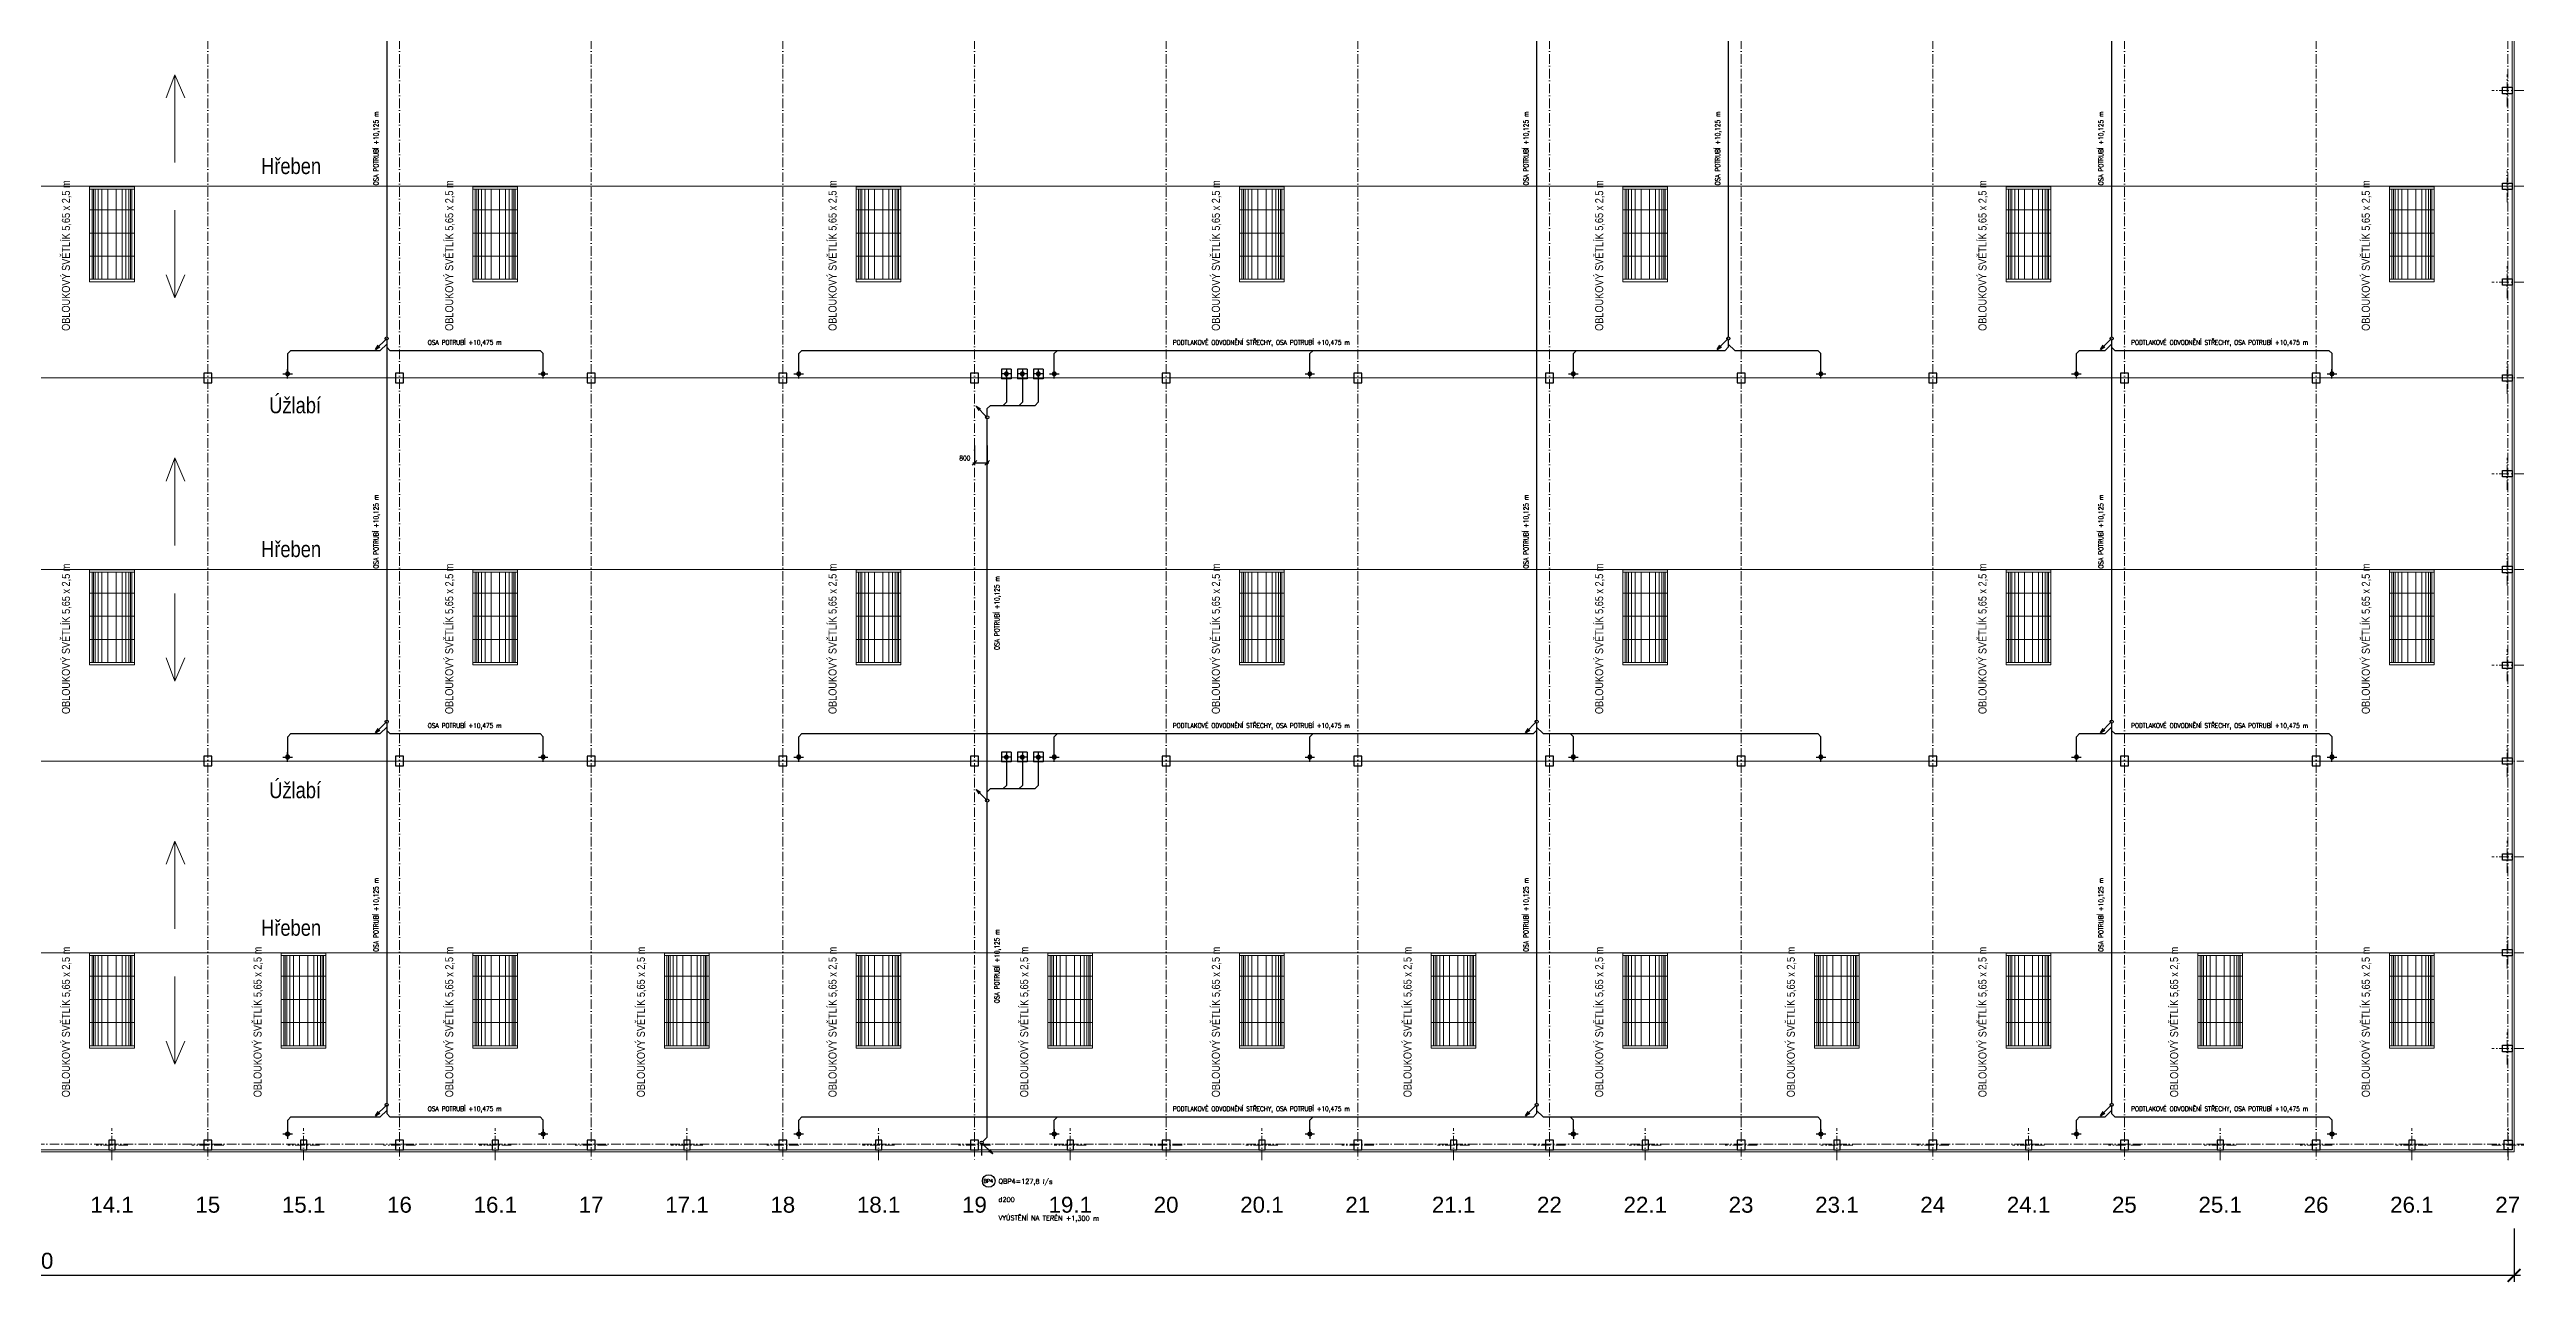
# Model space of a CAD drawing. Header units: millimetres. Extents: x 325046 to 1268204, y 1875583 to 2761998.
# Drawn here: x 864169 to 1019254, y 1875583 to 1952805 of the extents above; entities that cross this region are included whole.
import ezdxf
from ezdxf.enums import TextEntityAlignment as Align

# ---------------------------------------------------------------- set-up
doc = ezdxf.new("R2010")
doc.units = ezdxf.units.MM
doc.header["$LTSCALE"] = 100
doc.header["$PDMODE"] = 65
for name, pattern in [('ACAD_ISO10W100', [18.5, 12, -3, 0.5, -3]), ('CONTINOUS', [0]), ('SO02_F11anp01$0${ Leader Line}', [0]), ('ČÁRKOVANÁ', [19.05, 12.7, -6.35])]:
    doc.linetypes.add(name, pattern=pattern)
for name, color, linetype, lineweight in [('A_KCE.tence', 7, 'Continuous', 13), ('Objekty - osy', 5, 'ACAD_ISO10W100', 20), ('OBVODOVÝ PLÁŠŤ', 2, 'Continuous', 9), ('TENKÉ', 9, 'Continuous', 9)]:
    doc.layers.add(name, color=color, linetype=linetype, lineweight=lineweight)
for name, color, linetype, lineweight, true_color in [('Korabek-bezp_vtoky_text', 7, 'CONTINOUS', 0, 0x6b50af), ('Korabek-bezp_vtoky_trasy', 7, 'CONTINOUS', 30, 0x9d626f), ('Korabek-text', 7, 'Continuous', 0, 0x7a7a7a), ('Korabek-trasy', 7, 'Continuous', 30, 0x7478c3), ('Korabek-vpuste', 7, 'Continuous', 30, 0x6f7ceb)]:
    doc.layers.add(name, color=color, linetype=linetype, lineweight=lineweight, true_color=true_color)
for name, color, linetype in [('Kóty osové', 5, 'Continuous'), ('POPIS', 7, 'Continuous'), ('ŽB- SLOUPY', 3, 'Continuous')]:
    doc.layers.add(name, color=color, linetype=linetype)
doc.layers.add('Popis OS', color=7, linetype='Continuous', true_color=0xbd0a5d)
doc.styles.add('ARIAL NARROW', font='ARIALN.TTF')
doc.styles.add('ARIL-TENKÝ', font='arial.ttf')
doc.styles.add('ROMANS', font='romans.shx', dxfattribs={"width": 0.8})
doc.dimstyles.new('400', dxfattribs={"dimscale": 400, "dimtxt": 2.5, "dimasz": 2, "dimexe": 1, "dimexo": 12, "dimgap": 1, "dimtad": 1, "dimdec": 0, "dimzin": 0, "dimdsep": 46, "dimtxsty": 'ARIL-TENKÝ', "dimblk": 'ARCHTICK', "dimcen": 4, "dimdle": 1, "dimclrd": 256, "dimclre": 256, "dimclrt": 7, "dimadec": 0, "dimazin": 0, "dimtfac": 1, "dimtdec": 0, "dimtix": 1, "dimtofl": 0, "dimtmove": 0, "dimatfit": 0, "dimldrblk": 'OBLIQUE', "dimfxl": 1, "dimtolj": 1, "dimtzin": 0, "dimlwd": -1, "dimlwe": -1, "dimarcsym": 0})
doc.dimstyles.new('EXT_15', dxfattribs={"dimscale": 100, "dimtxt": 3, "dimasz": 3, "dimexe": 1, "dimexo": 3, "dimgap": 1.5, "dimtad": 1, "dimdec": 0, "dimzin": 0, "dimdsep": 46, "dimtxsty": 'ROMANS', "dimblk": 'OBLIQUE', "dimcen": 3, "dimdle": 1, "dimclrd": 256, "dimclre": 256, "dimclrt": 256, "dimadec": 0, "dimazin": 0, "dimtfac": 0.5, "dimtdec": 0, "dimtix": 1, "dimtmove": 2, "dimatfit": 3, "dimldrblk": 'OBLIQUE', "dimfxl": 1, "dimtvp": 93.75, "dimtolj": 1, "dimtzin": 0, "dimarcsym": 0})

# ---------------------------------------------------------------- blocks, each defined once
blk = doc.blocks.new('vpust_tučně')
at = {"layer": 'Korabek-vpuste'}
for p, q in [((52.9, 90.92), (53.4, 90.92)), ((53.15, 90.67), (53.15, 91.17))]:
    blk.add_line(p, q, dxfattribs=at)
for radius in [0.1, 0.075, 0.05]:
    blk.add_circle((53.15, 90.92), radius, dxfattribs=at)
blk = doc.blocks.new('vtok')
at = {"layer": 'Korabek-bezp_vtoky_trasy', "linetype": 'ByBlock'}
for p, q in [((300, 300), (-300, 300)), ((-300, 300), (-300, -300)), ((300, 0), (-300, 0)), ((0, 300), (0, -300)), ((300, 300), (300, -300)), ((300, -300), (-300, -300))]:
    blk.add_line(p, q, dxfattribs=at)
for radius in [120, 90, 60]:
    blk.add_circle((0, 0), radius, dxfattribs=at)
blk = doc.blocks.new('_Oblique')
at = {"color": 0, "lineweight": -2}
blk.add_line((-0.5, -0.5), (0.5, 0.5), dxfattribs=at)
blk = doc.blocks.new('*D102')
at = {"layer": 'Defpoints', "color": 0, "transparency": 16777216}
for p in [(920222, 2831854), (921022, 2831854), (921022, 2830459)]:
    blk.add_point(p, dxfattribs=at)
at = {"layer": 'Korabek-bezp_vtoky_text', "lineweight": -2, "transparency": 16777216}
for p, q in [((920122, 2830459), (921122, 2830459)), ((920222, 2831554), (920222, 2830359)), ((921022, 2831554), (921022, 2830359))]:
    blk.add_line(p, q, dxfattribs=at)
at = {"layer": 'Korabek-bezp_vtoky_text', "lineweight": -2, "transparency": 16777216, "xscale": 300, "yscale": 300, "zscale": 300, "rotation": 180}
blk.add_blockref('_Oblique', (920222, 2830459), dxfattribs=at)
at = {"layer": 'Korabek-bezp_vtoky_text', "lineweight": -2, "transparency": 16777216, "xscale": 300, "yscale": 300, "zscale": 300}
blk.add_blockref('_Oblique', (921022, 2830459), dxfattribs=at)
at = {"layer": 'Korabek-bezp_vtoky_text', "transparency": 16777216, "insert": (919622, 2830759), "char_height": 300, "attachment_point": 5, "style": 'ROMANS'}
blk.add_mtext('\\A1;800', dxfattribs=at)
blk = doc.blocks.new('A$C731641DB')
at = {"layer": 'TENKÉ'}
for p, q in [((0, 5800), (2800, 5800)), ((0, 4500), (2800, 4500)), ((0, 3050), (2800, 3050)), ((0, 1600), (2800, 1600)), ((0, 150), (2800, 150))]:
    blk.add_line(p, q, dxfattribs=at)
at = {"layer": 'TENKÉ', "color": 8}
for p, q in [((243, 150), (243, 5800)), ((353, 150), (353, 5800)), ((532, 150), (532, 5800)), ((767, 150), (767, 5800)), ((1143, 150), (1143, 5800)), ((1657, 150), (1657, 5800)), ((2033, 150), (2033, 5800)), ((2268, 150), (2268, 5800)), ((2447, 150), (2447, 5800)), ((2557, 150), (2557, 5800))]:
    blk.add_line(p, q, dxfattribs=at)
at = {"layer": 'TENKÉ'}
blk.add_lwpolyline([(0, 0), (2800, 0), (2800, 5950), (0, 5950)], close=True, dxfattribs=at)
at = {"layer": 'TENKÉ', "linetype": 'ČÁRKOVANÁ', "ltscale": 20}
blk.add_lwpolyline([(150, 150), (2650, 150), (2650, 5800), (150, 5800)], close=True, dxfattribs=at)
blk = doc.blocks.new('_ARCHTICK')
at = {"color": 0, "linetype": 'ByBlock', "const_width": 0.15}
blk.add_lwpolyline([(-0.5, -0.5), (0.5, 0.5)], dxfattribs=at)
blk = doc.blocks.new('*D1572')
at = {"layer": 'Defpoints', "color": 0, "transparency": 16777216}
for p in [(705684, 1883768), (1018474, 1883768), (705684, 1876025)]:
    blk.add_point(p, dxfattribs=at)
at = {"layer": 'Kóty osové', "transparency": 16777216}
for p, q in [((705684, 1878968), (705684, 1875625)), ((1018474, 1878968), (1018474, 1875625)), ((1018874, 1876025), (705284, 1876025))]:
    blk.add_line(p, q, dxfattribs=at)
at = {"layer": 'Kóty osové', "transparency": 16777216, "xscale": 800, "yscale": 800, "zscale": 800, "rotation": 180}
blk.add_blockref('_ARCHTICK', (705684, 1876025), dxfattribs=at)
at = {"layer": 'Kóty osové', "transparency": 16777216, "xscale": 800, "yscale": 800, "zscale": 800}
blk.add_blockref('_ARCHTICK', (1018474, 1876025), dxfattribs=at)
at = {"layer": 'Kóty osové', "color": 7, "transparency": 16777216, "insert": (862079, 1876936), "char_height": 1000, "attachment_point": 5, "style": 'ARIL-TENKÝ'}
blk.add_mtext('\\A1;312790', dxfattribs=at)
blk = doc.blocks.new('A$C73023567')
at = {"layer": 'Korabek-bezp_vtoky_text', "lineweight": 30}
blk.add_circle((217170.8, 2546.4), 392.2, dxfattribs=at)
at = {"layer": 'Korabek-bezp_vtoky_trasy'}
for p, q in [((218275, 53095.6), (218275, 51325.9)), ((219275, 53095.6), (219275, 51325.9)), ((220275, 53095.6), (220275, 51325.9)), ((218074.7, 51125.6), (218275, 51325.9)), ((219074.7, 51125.6), (219275, 51325.9)), ((220074.7, 51125.6), (220275, 51325.9)), ((217075, 50375.6), (216377.7, 51072.9)), ((216377.7, 51072.9), (216548.4, 50798.3)), ((216377.7, 51072.9), (216652.3, 50902.2)), ((217074.8, 26476), (217075, 50276)), ((217275.3, 51125.6), (217075, 50925.2)), ((217075, 50476), (217075, 50925.2)), ((217275.3, 51125.6), (220074.7, 51125.6)), ((218275, 29095.6), (218275, 27325.9)), ((219275, 29095.6), (219275, 27325.9)), ((220275, 29095.6), (220275, 27325.9)), ((217075, 26375.6), (216377.7, 27072.9)), ((216377.7, 27072.9), (216548.4, 26798.3)), ((216377.7, 27072.9), (216652.3, 26902.2)), ((217275.3, 27125.6), (217075, 26925.2)), ((217275.3, 27125.6), (220074.7, 27125.6)), ((218074.7, 27125.6), (218275, 27325.9)), ((219074.7, 27125.6), (219275, 27325.9)), ((220074.7, 27125.6), (220275, 27325.9)), ((217075, 5295.8), (217074.8, 26276)), ((216724.8, 4945.6), (217422.1, 4248.2)), ((216724.8, 4945.6), (216724.8, 4145.6)), ((216795.6, 5016.4), (217075, 5295.8)), ((217422.1, 4248.2), (217147.5, 4418.9)), ((217422.1, 4248.2), (217251.4, 4522.8))]:
    blk.add_line(p, q, dxfattribs=at)
for centre in [(217074.8, 50376), (217074.8, 26376), (216725, 4945.6)]:
    blk.add_circle(centre, 100, dxfattribs=at)
at = {"layer": 'Korabek-trasy'}
for p, q in [((251475, 124395.6), (251475, 31415.6)), ((179475, 79215.6), (179475, 55415.6)), ((263475, 79215.6), (263475, 55415.6)), ((287475, 79215.6), (287475, 55415.6)), ((173475.3, 54565.6), (173275, 54365.2)), ((173275, 53095.6), (173275, 54365.2)), ((173475.3, 54565.6), (179074.3, 54565.6)), ((179475, 55315.6), (178777.7, 54618.2)), ((178777.7, 54618.2), (178948.4, 54892.8)), ((178777.7, 54618.2), (179052.3, 54788.9)), ((179475, 54966.2), (179074.3, 54565.6)), ((179475, 55215.6), (179475, 31415.6)), ((179475, 54765.9), (179675.3, 54565.6)), ((179675.3, 54565.6), (189074.7, 54565.6)), ((189074.7, 54565.6), (189275, 54365.2)), ((189275, 53095.6), (189275, 54365.2)), ((205475.3, 54565.6), (205275, 54365.2)), ((205275, 53095.6), (205275, 54365.2)), ((205475.3, 54565.6), (263274.7, 54565.6)), ((221475.3, 54565.6), (221275, 54365.2)), ((221275, 53095.6), (221275, 54365.2)), ((237475.3, 54565.6), (237275, 54365.2)), ((237275, 53095.6), (237275, 54365.2)), ((253975.3, 54565.6), (253775, 54365.2)), ((253775, 53095.6), (253775, 54365.2)), ((263475, 55315.6), (262777.7, 54618.2)), ((262777.7, 54618.2), (262948.4, 54892.8)), ((262777.7, 54618.2), (263052.3, 54788.9)), ((263475, 54765.9), (263274.7, 54565.6)), ((263475, 55215.6), (263475, 54765.9)), ((263475, 54966.2), (263875.7, 54565.6)), ((263875.7, 54565.6), (269074.7, 54565.6)), ((269074.7, 54565.6), (269275, 54365.2)), ((269275, 53095.6), (269275, 54365.2)), ((285475.3, 54565.6), (285275, 54365.2)), ((285275, 53095.6), (285275, 54365.2)), ((285475.3, 54565.6), (287074.3, 54565.6)), ((287475, 55315.6), (286777.7, 54618.2)), ((286777.7, 54618.2), (286948.4, 54892.8)), ((286777.7, 54618.2), (287052.3, 54788.9)), ((287475, 54966.2), (287074.3, 54565.6)), ((287475, 55215.6), (287475, 31415.6)), ((287475, 54765.9), (287675.3, 54565.6)), ((287675.3, 54565.6), (301074.7, 54565.6)), ((301074.7, 54565.6), (301275, 54365.2)), ((301275, 53095.6), (301275, 54365.2)), ((179475, 31315.6), (178777.7, 30618.2)), ((179475, 31215.6), (179475, 7415.6)), ((251475, 31315.6), (250777.7, 30618.2)), ((251475, 31215.6), (251475, 7415.6)), ((287475, 31315.6), (286777.7, 30618.2)), ((287475, 31215.6), (287475, 7415.6)), ((173475.3, 30565.6), (173275, 30365.2)), ((173275, 29095.6), (173275, 30365.2)), ((173475.3, 30565.6), (179074.3, 30565.6)), ((178777.7, 30618.2), (178948.4, 30892.8)), ((178777.7, 30618.2), (179052.3, 30788.9)), ((179475, 30966.2), (179074.3, 30565.6)), ((179475, 30765.9), (179675.3, 30565.6)), ((179675.3, 30565.6), (189074.7, 30565.6)), ((189074.7, 30565.6), (189275, 30365.2)), ((189275, 29095.6), (189275, 30365.2)), ((205475.3, 30565.6), (205275, 30365.2)), ((205275, 29095.6), (205275, 30365.2)), ((205475.3, 30565.6), (251274.7, 30565.6)), ((221475.3, 30565.6), (221275, 30365.2)), ((221275, 29095.6), (221275, 30365.2)), ((237475.3, 30565.6), (237275, 30365.2)), ((237275, 29095.6), (237275, 30365.2)), ((250777.7, 30618.2), (250948.4, 30892.8)), ((250777.7, 30618.2), (251052.3, 30788.9)), ((251475, 30765.9), (251274.7, 30565.6)), ((251475, 30966.2), (251875.7, 30565.6)), ((251875.7, 30565.6), (269074.7, 30565.6)), ((253574.7, 30565.6), (253775, 30365.2)), ((253775, 29095.6), (253775, 30365.2)), ((269074.7, 30565.6), (269275, 30365.2)), ((269275, 29095.6), (269275, 30365.2)), ((285475.3, 30565.6), (285275, 30365.2)), ((285275, 29095.6), (285275, 30365.2)), ((285475.3, 30565.6), (287074.3, 30565.6)), ((286777.7, 30618.2), (286948.4, 30892.8)), ((286777.7, 30618.2), (287052.3, 30788.9)), ((287475, 30966.2), (287074.3, 30565.6)), ((287475, 30765.9), (287675.3, 30565.6)), ((287675.3, 30565.6), (301074.7, 30565.6)), ((301074.7, 30565.6), (301275, 30365.2)), ((301275, 29095.6), (301275, 30365.2)), ((173475.3, 6565.6), (173275, 6365.2)), ((173275, 5495.6), (173275, 6365.2)), ((173475.3, 6565.6), (179074.3, 6565.6)), ((179475, 7315.6), (178777.7, 6618.2)), ((178777.7, 6618.2), (178948.4, 6892.8)), ((178777.7, 6618.2), (179052.3, 6788.9)), ((179475, 6966.2), (179074.3, 6565.6)), ((179475, 7215.6), (179475, 6765.9)), ((179475, 6765.9), (179675.3, 6565.6)), ((179675.3, 6565.6), (189074.7, 6565.6)), ((189074.7, 6565.6), (189275, 6365.2)), ((189275, 5495.6), (189275, 6365.2)), ((205475.3, 6565.6), (205275, 6365.2)), ((205275, 5495.6), (205275, 6365.2)), ((205475.3, 6565.6), (251274.7, 6565.6)), ((221475.3, 6565.6), (221275, 6365.2)), ((221275, 5495.6), (221275, 6365.2)), ((237475.3, 6565.6), (237275, 6365.2)), ((237275, 5495.6), (237275, 6365.2)), ((251475, 7315.6), (250777.7, 6618.2)), ((250777.7, 6618.2), (250948.4, 6892.8)), ((250777.7, 6618.2), (251052.3, 6788.9)), ((251475, 6765.9), (251274.7, 6565.6)), ((251475, 7215.6), (251475, 6765.9)), ((251475, 6966.2), (251875.7, 6565.6)), ((251875.7, 6565.6), (269074.7, 6565.6)), ((253574.7, 6565.6), (253775, 6365.2)), ((253775, 5495.6), (253775, 6365.2)), ((269074.7, 6565.6), (269275, 6365.2)), ((269275, 5495.6), (269275, 6365.2)), ((285475.3, 6565.6), (285275, 6365.2)), ((285275, 5495.6), (285275, 6365.2)), ((285475.3, 6565.6), (287074.3, 6565.6)), ((287475, 7315.6), (286777.7, 6618.2)), ((286777.7, 6618.2), (286948.4, 6892.8)), ((286777.7, 6618.2), (287052.3, 6788.9)), ((287475, 6966.2), (287074.3, 6565.6)), ((287475, 7215.6), (287475, 6765.9)), ((287475, 6765.9), (287675.3, 6565.6)), ((287675.3, 6565.6), (301074.7, 6565.6)), ((301074.7, 6565.6), (301275, 6365.2)), ((301275, 5495.6), (301275, 6365.2))]:
    blk.add_line(p, q, dxfattribs=at)
for centre in [(179475, 55315.6), (263475, 55315.6), (287475, 55315.6), (179475, 31315.6), (251475, 31315.6), (287475, 31315.6), (179475, 7315.6), (251475, 7315.6), (287475, 7315.6)]:
    blk.add_circle(centre, 100, dxfattribs=at)
at = {"layer": 'Korabek-bezp_vtoky_trasy', "xscale": -1, "rotation": 270.0000000086995}
for p in [(218275, 53095.6), (219275, 53095.6), (220275, 53095.6), (218275, 29095.5), (219275, 29095.5), (220275, 29095.5)]:
    blk.add_blockref('vtok', p, dxfattribs=at)
at = {"layer": 'Korabek-vpuste', "yscale": 1200, "zscale": 1200}
for p, xscale, rotation in [((64169.4, -10679.3), -1200, 270.0000000072112), ((80169.4, -10679.3), -1200, 270.0000000072112), ((96169.4, -10679.3), -1200, 270.0000000072112), ((112169.4, -10679.3), -1200, 270.0000000072112), ((128169.4, -10679.3), -1200, 270.0000000072112), ((144669.4, -10679.3), -1200, 270.0000000072112), ((160169.4, -10679.3), -1200, 270.0000000072112), ((176169.4, -10679.3), -1200, 270.0000000072112), ((192169.4, -10679.3), -1200, 270.0000000072112), ((64169.4, -34679.3), -1200, 270.0000000072112), ((80169.4, -34679.3), -1200, 270.0000000072112), ((96169.4, -34679.3), -1200, 270.0000000072112), ((112169.4, -34679.3), -1200, 270.0000000072112), ((128169.4, -34679.3), -1200, 270.0000000072112), ((144669.4, -34679.3), -1200, 270.0000000072112), ((160169.4, -34679.3), -1200, 270.0000000072112), ((176169.4, -34679.3), -1200, 270.0000000072112), ((192169.4, -34679.3), -1200, 270.0000000072112), ((64169.4, 69270.4), 1200, 269.9999999927888), ((80169.4, 69270.4), 1200, 269.9999999927888), ((96169.4, 69270.4), 1200, 269.9999999927888), ((112169.4, 69270.4), 1200, 269.9999999927888), ((128169.4, 69270.4), 1200, 269.9999999927888), ((144669.4, 69270.4), 1200, 269.9999999927888), ((160169.4, 69270.4), 1200, 269.9999999927888), ((176169.4, 69270.4), 1200, 269.9999999927888), ((192169.4, 69270.4), 1200, 269.9999999927888)]:
    blk.add_blockref('vpust_tučně', p, dxfattribs=dict(at, xscale=xscale, rotation=rotation))
at = {"layer": 'Korabek-bezp_vtoky_text', "style": 'ROMANS'}
for s, height, p in [('BP4', 225, (216853.7, 2547.3)), ('QBP4=127,8 l/s', 300, (217781.9, 2533.7)), ('VYÚSTĚNÍ NA TERÉN +1,300 m', 300, (217781.9, 241.2)), ('d200', 300, (217781.9, 1387.4))]:
    blk.add_text(s, height=height, rotation=359.652596, dxfattribs=at).set_placement(p, align=Align.MIDDLE_LEFT)
at = {"layer": 'Korabek-bezp_vtoky_text', "char_height": 300, "width": 28411.347, "attachment_point": 7, "rotation": 90, "style": 'ROMANS'}
for insert in [(217925.9, 35803.1), (217925.9, 13680.3)]:
    blk.add_mtext('OSA POTRUBÍ +10,125 m', dxfattribs=dict(at, insert=insert))
at = {"layer": 'Korabek-text', "char_height": 300, "width": 28411.347, "attachment_point": 7, "style": 'ROMANS'}
for s, insert, rotation in [('OSA POTRUBÍ +10,125 m', (179048.2, 64901.8), 90), ('OSA POTRUBÍ +10,125 m', (251048.2, 64901.8), 90), ('OSA POTRUBÍ +10,125 m', (263048.2, 64901.8), 90), ('OSA POTRUBÍ +10,125 m', (287048.2, 64901.8), 90), ('OSA POTRUBÍ +10,475 m', (182047.3, 54827), 0), ('PODTLAKOVÉ ODVODNĚNÍ STŘECHY, OSA POTRUBÍ +10,475 m', (228695.9, 54827), 0), ('PODTLAKOVÉ ODVODNĚNÍ STŘECHY, OSA POTRUBÍ +10,475 m', (288695.9, 54827), 0), ('OSA POTRUBÍ +10,125 m', (179048.2, 40901.8), 90), ('OSA POTRUBÍ +10,125 m', (251048.2, 40901.8), 90), ('OSA POTRUBÍ +10,125 m', (287048.2, 40901.8), 90), ('OSA POTRUBÍ +10,475 m', (182047.3, 30827), 0), ('PODTLAKOVÉ ODVODNĚNÍ STŘECHY, OSA POTRUBÍ +10,475 m', (228695.9, 30827), 0), ('PODTLAKOVÉ ODVODNĚNÍ STŘECHY, OSA POTRUBÍ +10,475 m', (288695.9, 30827), 0), ('OSA POTRUBÍ +10,125 m', (179048.2, 16901.8), 90), ('OSA POTRUBÍ +10,125 m', (251048.2, 16901.8), 90), ('OSA POTRUBÍ +10,125 m', (287048.2, 16901.8), 90), ('OSA POTRUBÍ +10,475 m', (182047.3, 6827), 0), ('PODTLAKOVÉ ODVODNĚNÍ STŘECHY, OSA POTRUBÍ +10,475 m', (228695.9, 6827), 0), ('PODTLAKOVÉ ODVODNĚNÍ STŘECHY, OSA POTRUBÍ +10,475 m', (288695.9, 6827), 0)]:
    blk.add_mtext(s, dxfattribs=dict(at, insert=insert, rotation=rotation))
at = {"layer": 'Korabek-bezp_vtoky_text'}
dim = blk.add_linear_dim(base=(217075, 47519.9), p1=(216275, 48914.8), p2=(217075, 48914.8), dimstyle='EXT_15', dxfattribs=at)
dim.commit()
dim.dimension.update_dxf_attribs({"geometry": '*D102', "text_midpoint": (215675, 47819.9), "dimtype": 128, "insert": (-703947, -2782938.8)})

msp = doc.modelspace()

# ---------------------------------------------------------------- linework, layer by layer
at = {"layer": 'A_KCE.tence'}
for p, q in [((705803.7, 1944237.8), (1018328.7, 1944237.8)), ((705803.7, 1920237.8), (1018328.7, 1920237.8)), ((705803.7, 1896237.8), (1018328.7, 1896237.8))]:
    msp.add_line(p, q, dxfattribs=at)
at = {"layer": 'Objekty - osy', "ltscale": 0.5}
for points in [[(874078.7, 2005237.8), (874078.7, 1883237.8)], [(886078.7, 2005237.8), (886078.7, 1883237.8)], [(898078.7, 2005237.8), (898078.7, 1883237.8)], [(910078.7, 2005237.8), (910078.7, 1883237.8)], [(922078.7, 2005237.8), (922078.7, 1883237.8)], [(934078.7, 2005237.8), (934078.7, 1883237.8)], [(946078.7, 2005237.8), (946078.7, 1883237.8)], [(958078.7, 2005237.8), (958078.7, 1883237.8)], [(970078.7, 2005237.8), (970078.7, 1883237.8)], [(982078.7, 2005237.8), (982078.7, 1883237.8)], [(994078.7, 2005237.8), (994078.7, 1883237.8)], [(1006078.7, 2005237.8), (1006078.7, 1883237.8)], [(1018078.7, 2005237.8), (1018078.7, 1883237.8)], [(1018053.7, 1949237.8), (1018053.7, 1951237.8)], [(1019078.7, 1950237.8), (1017078.7, 1950237.8)], [(1018053.7, 1943237.8), (1018053.7, 1945237.8)], [(1019078.7, 1944237.8), (1017078.7, 1944237.8)], [(1018053.7, 1937237.8), (1018053.7, 1939237.8)], [(1019078.7, 1938237.8), (1017078.7, 1938237.8)], [(1018053.7, 1931237.8), (1018053.7, 1933237.8)], [(705078.7, 1932237.8), (1019078.7, 1932237.8)], [(1019078.7, 1926237.8), (1017078.7, 1926237.8)], [(1018053.7, 1925237.8), (1018053.7, 1927237.8)], [(1019078.7, 1920237.8), (1017078.7, 1920237.8)], [(1018053.7, 1919237.8), (1018053.7, 1921237.8)], [(1019078.7, 1914237.8), (1017078.7, 1914237.8)], [(1018053.7, 1913237.8), (1018053.7, 1915237.8)], [(1018053.7, 1907237.8), (1018053.7, 1909237.8)], [(705078.7, 1908237.8), (1019078.7, 1908237.8)], [(1018053.7, 1901237.8), (1018053.7, 1903237.8)], [(1019078.7, 1902237.8), (1017078.7, 1902237.8)], [(1018053.7, 1895237.8), (1018053.7, 1897237.8)], [(1019078.7, 1896237.8), (1017078.7, 1896237.8)], [(1018053.7, 1889237.8), (1018053.7, 1891237.8)], [(1019078.7, 1890237.8), (1017078.7, 1890237.8)], [(868078.7, 1883237.8), (868078.7, 1885237.8)], [(880078.7, 1883237.8), (880078.7, 1885237.8)], [(892078.7, 1883237.8), (892078.7, 1885237.8)], [(904078.7, 1883237.8), (904078.7, 1885237.8)], [(916078.7, 1883237.8), (916078.7, 1885237.8)], [(928078.7, 1883237.8), (928078.7, 1885237.8)], [(940078.7, 1883237.8), (940078.7, 1885237.8)], [(952078.7, 1883237.8), (952078.7, 1885237.8)], [(964078.7, 1883237.8), (964078.7, 1885237.8)], [(976078.7, 1883237.8), (976078.7, 1885237.8)], [(988078.7, 1883237.8), (988078.7, 1885237.8)], [(1000078.7, 1883237.8), (1000078.7, 1885237.8)], [(1012078.7, 1883237.8), (1012078.7, 1885237.8)], [(1018103.7, 1883237.8), (1018103.7, 1885237.8)], [(705078.7, 1884237.8), (1019078.7, 1884237.8)], [(869078.7, 1884187.8), (867078.7, 1884187.8)], [(875078.7, 1884187.8), (873078.7, 1884187.8)], [(881078.7, 1884187.8), (879078.7, 1884187.8)], [(887078.7, 1884187.8), (885078.7, 1884187.8)], [(893078.7, 1884187.8), (891078.7, 1884187.8)], [(899078.7, 1884187.8), (897078.7, 1884187.8)], [(905078.7, 1884187.8), (903078.7, 1884187.8)], [(911078.7, 1884187.8), (909078.7, 1884187.8)], [(917078.7, 1884187.8), (915078.7, 1884187.8)], [(923078.7, 1884187.8), (921078.7, 1884187.8)], [(929078.7, 1884187.8), (927078.7, 1884187.8)], [(935078.7, 1884187.8), (933078.7, 1884187.8)], [(941078.7, 1884187.8), (939078.7, 1884187.8)], [(947078.7, 1884187.8), (945078.7, 1884187.8)], [(953078.7, 1884187.8), (951078.7, 1884187.8)], [(959078.7, 1884187.8), (957078.7, 1884187.8)], [(965078.7, 1884187.8), (963078.7, 1884187.8)], [(971078.7, 1884187.8), (969078.7, 1884187.8)], [(977078.7, 1884187.8), (975078.7, 1884187.8)], [(983078.7, 1884187.8), (981078.7, 1884187.8)], [(989078.7, 1884187.8), (987078.7, 1884187.8)], [(995078.7, 1884187.8), (993078.7, 1884187.8)], [(1001078.7, 1884187.8), (999078.7, 1884187.8)], [(1007078.7, 1884187.8), (1005078.7, 1884187.8)], [(1013078.7, 1884187.8), (1011078.7, 1884187.8)], [(1017078.7, 1884187.8), (1019078.7, 1884187.8)]]:
    msp.add_lwpolyline(points, dxfattribs=at)
at = {"layer": 'OBVODOVÝ PLÁŠŤ', "ltscale": 100}
for p, q in [((705803.7, 1932237.8), (1018328.7, 1932237.8)), ((705803.7, 1908237.8), (1018328.7, 1908237.8))]:
    msp.add_line(p, q, dxfattribs=at)
msp.add_lwpolyline([(1078473.7, 2004707.8), (1078473.7, 1955817.8), (1018473.7, 1955817.8), (1018473.7, 1883767.8), (705683.7, 1883767.8), (705683.7, 2004707.8)], close=True, dxfattribs=at)
for points in [[(1078353.7, 2004587.8), (1078353.7, 2004587.8), (1078353.7, 1955937.8), (1018353.7, 1955937.8), (1018353.7, 1883887.8), (705803.7, 1883887.8), (705803.7, 2004587.8), (1078353.7, 2004587.8)], [(872011.9, 1945731.1), (872011.9, 1951228.7), (871462.3, 1949774), (872011.9, 1951228.7), (872633.4, 1949773.8)], [(872011.9, 1942744.4), (872011.9, 1937246.9), (871462.3, 1938701.5), (872011.9, 1937246.9), (872633.4, 1938701.7)], [(872011.9, 1921731.1), (872011.9, 1927228.7), (871462.3, 1925774), (872011.9, 1927228.7), (872633.4, 1925773.8)], [(872011.9, 1918744.4), (872011.9, 1913246.9), (871462.3, 1914701.5), (872011.9, 1913246.9), (872633.4, 1914701.7)], [(872011.9, 1897731.1), (872011.9, 1903228.7), (871462.3, 1901774), (872011.9, 1903228.7), (872633.4, 1901773.8)], [(872011.9, 1894744.4), (872011.9, 1889246.9), (871462.3, 1890701.5), (872011.9, 1889246.9), (872633.4, 1890701.7)]]:
    msp.add_lwpolyline(points, dxfattribs=at)
at = {"layer": 'ŽB- SLOUPY'}
for points in [[(1017753.7, 1950037.8), (1017753.7, 1950437.8), (1018353.7, 1950437.8), (1018353.7, 1950037.8)], [(1017753.7, 1944037.8), (1017753.7, 1944437.8), (1018353.7, 1944437.8), (1018353.7, 1944037.8)], [(1017753.7, 1938037.8), (1017753.7, 1938437.8), (1018353.7, 1938437.8), (1018353.7, 1938037.8)], [(873828.7, 1931937.8), (874328.7, 1931937.8), (874328.7, 1932537.8), (873828.7, 1932537.8)], [(885828.7, 1931937.8), (886328.7, 1931937.8), (886328.7, 1932537.8), (885828.7, 1932537.8)], [(897828.7, 1931937.8), (898328.7, 1931937.8), (898328.7, 1932537.8), (897828.7, 1932537.8)], [(909828.7, 1931937.8), (910328.7, 1931937.8), (910328.7, 1932537.8), (909828.7, 1932537.8)], [(921828.7, 1931937.8), (922328.7, 1931937.8), (922328.7, 1932537.8), (921828.7, 1932537.8)], [(933828.7, 1931937.8), (934328.7, 1931937.8), (934328.7, 1932537.8), (933828.7, 1932537.8)], [(945828.7, 1931937.8), (946328.7, 1931937.8), (946328.7, 1932537.8), (945828.7, 1932537.8)], [(957828.7, 1931937.8), (958328.7, 1931937.8), (958328.7, 1932537.8), (957828.7, 1932537.8)], [(969828.7, 1931937.8), (970328.7, 1931937.8), (970328.7, 1932537.8), (969828.7, 1932537.8)], [(981828.7, 1931937.8), (982328.7, 1931937.8), (982328.7, 1932537.8), (981828.7, 1932537.8)], [(993828.7, 1931937.8), (994328.7, 1931937.8), (994328.7, 1932537.8), (993828.7, 1932537.8)], [(1005828.7, 1931937.8), (1006328.7, 1931937.8), (1006328.7, 1932537.8), (1005828.7, 1932537.8)], [(1017753.7, 1932037.8), (1017753.7, 1932437.8), (1018353.7, 1932437.8), (1018353.7, 1932037.8)], [(1017753.7, 1926037.8), (1017753.7, 1926437.8), (1018353.7, 1926437.8), (1018353.7, 1926037.8)], [(1017753.7, 1920037.8), (1017753.7, 1920437.8), (1018353.7, 1920437.8), (1018353.7, 1920037.8)], [(1017753.7, 1914037.8), (1017753.7, 1914437.8), (1018353.7, 1914437.8), (1018353.7, 1914037.8)], [(873828.7, 1907937.8), (874328.7, 1907937.8), (874328.7, 1908537.8), (873828.7, 1908537.8)], [(885828.7, 1907937.8), (886328.7, 1907937.8), (886328.7, 1908537.8), (885828.7, 1908537.8)], [(897828.7, 1907937.8), (898328.7, 1907937.8), (898328.7, 1908537.8), (897828.7, 1908537.8)], [(909828.7, 1907937.8), (910328.7, 1907937.8), (910328.7, 1908537.8), (909828.7, 1908537.8)], [(921828.7, 1907937.8), (922328.7, 1907937.8), (922328.7, 1908537.8), (921828.7, 1908537.8)], [(933828.7, 1907937.8), (934328.7, 1907937.8), (934328.7, 1908537.8), (933828.7, 1908537.8)], [(945828.7, 1907937.8), (946328.7, 1907937.8), (946328.7, 1908537.8), (945828.7, 1908537.8)], [(957828.7, 1907937.8), (958328.7, 1907937.8), (958328.7, 1908537.8), (957828.7, 1908537.8)], [(969828.7, 1907937.8), (970328.7, 1907937.8), (970328.7, 1908537.8), (969828.7, 1908537.8)], [(981828.7, 1907937.8), (982328.7, 1907937.8), (982328.7, 1908537.8), (981828.7, 1908537.8)], [(993828.7, 1907937.8), (994328.7, 1907937.8), (994328.7, 1908537.8), (993828.7, 1908537.8)], [(1005828.7, 1907937.8), (1006328.7, 1907937.8), (1006328.7, 1908537.8), (1005828.7, 1908537.8)], [(1017753.7, 1908037.8), (1017753.7, 1908437.8), (1018353.7, 1908437.8), (1018353.7, 1908037.8)], [(1017753.7, 1902037.8), (1017753.7, 1902437.8), (1018353.7, 1902437.8), (1018353.7, 1902037.8)], [(1017753.7, 1896037.8), (1017753.7, 1896437.8), (1018353.7, 1896437.8), (1018353.7, 1896037.8)], [(1017753.7, 1890037.8), (1017753.7, 1890437.8), (1018353.7, 1890437.8), (1018353.7, 1890037.8)], [(868278.7, 1884487.8), (867878.7, 1884487.8), (867878.7, 1883887.8), (868278.7, 1883887.8)], [(873828.7, 1883887.8), (874328.7, 1883887.8), (874328.7, 1884487.8), (873828.7, 1884487.8)], [(880278.7, 1884487.8), (879878.7, 1884487.8), (879878.7, 1883887.8), (880278.7, 1883887.8)], [(885828.7, 1883887.8), (886328.7, 1883887.8), (886328.7, 1884487.8), (885828.7, 1884487.8)], [(892278.7, 1884487.8), (891878.7, 1884487.8), (891878.7, 1883887.8), (892278.7, 1883887.8)], [(897828.7, 1883887.8), (898328.7, 1883887.8), (898328.7, 1884487.8), (897828.7, 1884487.8)], [(904278.7, 1884487.8), (903878.7, 1884487.8), (903878.7, 1883887.8), (904278.7, 1883887.8)], [(909828.7, 1883887.8), (910328.7, 1883887.8), (910328.7, 1884487.8), (909828.7, 1884487.8)], [(916278.7, 1884487.8), (915878.7, 1884487.8), (915878.7, 1883887.8), (916278.7, 1883887.8)], [(921828.7, 1883887.8), (922328.7, 1883887.8), (922328.7, 1884487.8), (921828.7, 1884487.8)], [(928278.7, 1884487.8), (927878.7, 1884487.8), (927878.7, 1883887.8), (928278.7, 1883887.8)], [(933828.7, 1883887.8), (934328.7, 1883887.8), (934328.7, 1884487.8), (933828.7, 1884487.8)], [(940278.7, 1884487.8), (939878.7, 1884487.8), (939878.7, 1883887.8), (940278.7, 1883887.8)], [(945828.7, 1883887.8), (946328.7, 1883887.8), (946328.7, 1884487.8), (945828.7, 1884487.8)], [(952278.7, 1884487.8), (951878.7, 1884487.8), (951878.7, 1883887.8), (952278.7, 1883887.8)], [(957828.7, 1883887.8), (958328.7, 1883887.8), (958328.7, 1884487.8), (957828.7, 1884487.8)], [(964278.7, 1884487.8), (963878.7, 1884487.8), (963878.7, 1883887.8), (964278.7, 1883887.8)], [(969828.7, 1883887.8), (970328.7, 1883887.8), (970328.7, 1884487.8), (969828.7, 1884487.8)], [(976278.7, 1884487.8), (975878.7, 1884487.8), (975878.7, 1883887.8), (976278.7, 1883887.8)], [(981828.7, 1883887.8), (982328.7, 1883887.8), (982328.7, 1884487.8), (981828.7, 1884487.8)], [(988278.7, 1884487.8), (987878.7, 1884487.8), (987878.7, 1883887.8), (988278.7, 1883887.8)], [(993828.7, 1883887.8), (994328.7, 1883887.8), (994328.7, 1884487.8), (993828.7, 1884487.8)], [(1000278.7, 1884487.8), (999878.7, 1884487.8), (999878.7, 1883887.8), (1000278.7, 1883887.8)], [(1005828.7, 1883887.8), (1006328.7, 1883887.8), (1006328.7, 1884487.8), (1005828.7, 1884487.8)], [(1012278.7, 1884487.8), (1011878.7, 1884487.8), (1011878.7, 1883887.8), (1012278.7, 1883887.8)], [(1018353.7, 1883887.8), (1017853.7, 1883887.8), (1017853.7, 1884487.8), (1018353.7, 1884487.8)]]:
    msp.add_lwpolyline(points, close=True, dxfattribs=at)

# ---------------------------------------------------------------- block references
at = {"layer": 'Korabek-trasy', "linetype": 'SO02_F11anp01$0${ Leader Line}'}
msp.add_blockref('A$C73023567', (705803.7, 1879392.2), dxfattribs=at)
at = {"layer": 'TENKÉ', "linetype": 'ByBlock', "ltscale": 100}
for p in [(866678.7, 1938262.8), (890678.7, 1938262.8), (914678.7, 1938262.8), (938678.7, 1938262.8), (962678.7, 1938262.8), (986678.7, 1938262.8), (1010678.7, 1938262.8), (866678.7, 1914262.8), (890678.7, 1914262.8), (914678.7, 1914262.8), (938678.7, 1914262.8), (962678.7, 1914262.8), (986678.7, 1914262.8), (1010678.7, 1914262.8), (866678.7, 1890262.8), (878678.7, 1890262.8), (890678.7, 1890262.8), (902678.7, 1890262.8), (914678.7, 1890262.8), (926678.7, 1890262.8), (938678.7, 1890262.8), (950678.7, 1890262.8), (962678.7, 1890262.8), (974678.7, 1890262.8), (986678.7, 1890262.8), (998678.7, 1890262.8), (1010678.7, 1890262.8)]:
    msp.add_blockref('A$C731641DB', p, dxfattribs=at)

# ---------------------------------------------------------------- texts
at = {"layer": 'OBVODOVÝ PLÁŠŤ', "ltscale": 100, "char_height": 1000, "width": 9505.374, "attachment_point": 9, "style": 'ARIAL NARROW'}
for s, insert in [('Hřeben', (881171.2, 1944991.5)), ('Úžlabí', (881171.2, 1930009.2)), ('Hřeben', (881171.2, 1920999.4)), ('Úžlabí', (881171.2, 1905901.2)), ('Hřeben', (881171.2, 1897283.1))]:
    msp.add_mtext(s, dxfattribs=dict(at, insert=insert))
at = {"layer": 'POPIS', "linetype": 'ByBlock', "lineweight": 18, "char_height": 500, "width": 9505.374, "attachment_point": 9, "rotation": 90, "style": 'ARIAL NARROW'}
for insert in [(865537.6, 1944608), (889537.6, 1944608), (913537.6, 1944608), (913537.6, 1944608), (937537.6, 1944608), (961537.6, 1944608), (985537.6, 1944608), (1009537.6, 1944608), (865537.6, 1920608), (889537.6, 1920608), (913537.6, 1920608), (913537.6, 1920608), (937537.6, 1920608), (961537.6, 1920608), (985537.6, 1920608), (1009537.6, 1920608), (865537.6, 1896608), (877537.6, 1896608), (889537.6, 1896608), (901537.6, 1896608), (913537.6, 1896608), (913537.6, 1896608), (925537.6, 1896608), (937537.6, 1896608), (949537.6, 1896608), (961537.6, 1896608), (973537.6, 1896608), (985537.6, 1896608), (997537.6, 1896608), (1009537.6, 1896608)]:
    msp.add_mtext('OBLOUKOVÝ SVĚTLÍK 5,65 x 2,5 m', dxfattribs=dict(at, insert=insert))
at = {"layer": 'Popis OS', "linetype": 'ByBlock', "style": 'ARIL-TENKÝ'}
for s, p in [('14.1', (868078.7, 1880452.8)), ('15', (874078.7, 1880452.8)), ('15.1', (880078.7, 1880452.8)), ('16', (886078.7, 1880452.8)), ('16.1', (892078.7, 1880452.8)), ('17', (898078.7, 1880452.8)), ('17.1', (904078.7, 1880452.8)), ('18', (910078.7, 1880452.8)), ('18.1', (916078.7, 1880452.8)), ('19', (922078.7, 1880452.8)), ('19.1', (928078.7, 1880452.8)), ('20', (934078.7, 1880452.8)), ('20.1', (940078.7, 1880452.8)), ('21', (946078.7, 1880452.8)), ('21.1', (952078.7, 1880452.8)), ('22', (958078.7, 1880452.8)), ('22.1', (964078.7, 1880452.8)), ('23', (970078.7, 1880452.8)), ('23.1', (976078.7, 1880452.8)), ('24', (982078.7, 1880452.8)), ('24.1', (988078.7, 1880452.8)), ('25', (994078.7, 1880452.8)), ('25.1', (1000078.7, 1880452.8)), ('26', (1006078.7, 1880452.8)), ('26.1', (1012078.7, 1880452.8)), ('27', (1018078.7, 1880452.8))]:
    msp.add_text(s, height=1000, dxfattribs=at).set_placement(p, align=Align.MIDDLE_CENTER)

# ---------------------------------------------------------------- dimensions: what is measured, and where the dimension line sits
at = {"layer": 'Kóty osové'}
dim = msp.add_linear_dim(base=(705683.7, 1876025), p1=(1018473.7, 1883767.8), p2=(705683.7, 1883767.8), dimstyle='400', override={"dimtmove": 1}, dxfattribs=at)
dim.commit()
dim.dimension.update_dxf_attribs({"geometry": '*D1572', "text_midpoint": (862078.7, 1876935.9)})

doc.saveas('drawing.dxf')
